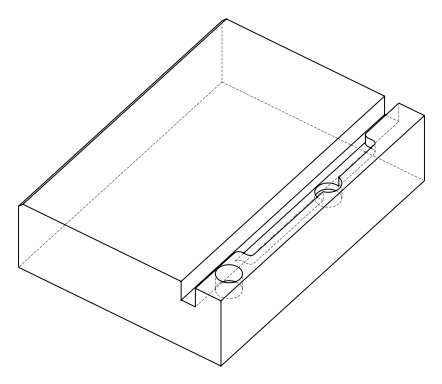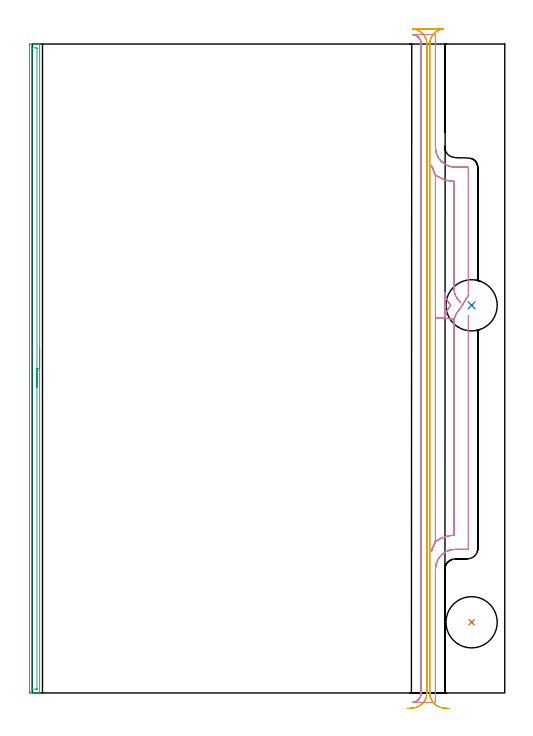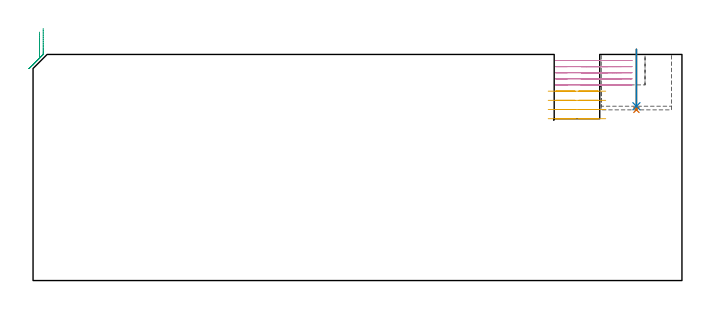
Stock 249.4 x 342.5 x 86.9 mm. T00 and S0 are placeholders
(PLAN: 5 operations, 3 tool changes, 24.3 min)
(1 INDEXABLE_INSERT_DRILL_BLIND_HOLE_FROM_SOLID | STEP1POCKET | UGT0302_006 | 0.09 min | 12186 mm3)
(2 INDEXABLE_INSERT_DRILL_BLIND_HOLE_FROM_SOLID_1 | STEP1POCKET_1 | UGT0302_006 | 0.09 min | 11386 mm3)
(3 AREA_MILL | FG_CHAMFER_SURFACE | UGT0205_001 | 5.67 min | 4999 mm3)
(4 MILL_OPEN_POCKET | POCKET_OPEN | NXT0201_013 | Follow Part, ap 2.5, ae 75% | 12.3 min | 108872 mm3)
(5 MILL_RECTANGULAR_SLOT | SLOT_RECTANGULAR | UGT0201_008 | Follow Part, ap 4, ae 75% | 6.1 min | 77916 mm3)
(TOOL UGT0302_006 | Indexable Insert Drill 27mm | D27 PA180 FL50 Z2)
(TOOL UGT0205_001 | Chamfer Mill 20 x 3 x 45 deg. | D20 FL50 Z2)
(TOOL NXT0201_013 | ENDMILL 10mm | D10 FL30 Z4)
(TOOL UGT0201_008 | End Mill 16 mm | D16 FL32 Z4)
(OP 1 INDEXABLE_INSERT_DRILL_BLIND_HOLE_FROM_SOLID)
G17 G21 G94 G90
T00 M6
G54
G17 G0 G90 X231.9 Y37.3 S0 M3
G43 Z96.9 H0
G94 G81 G98 Z65.6 F250. R88.9
G80
M5
M2
(OP 2 INDEXABLE_INSERT_DRILL_BLIND_HOLE_FROM_SOLID_1)
G17 G21 G94 G90
T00 M6
G54
G17 G0 G90 X231.9 Y204.6 S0 M3
G43 Z96.9 H0
G94 G81 G98 Z67. F250. R88.9
G80
M5
M2
(OP 3 AREA_MILL)
G17 G21 G94 G90
T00 M6
G54
G17 G0 G90 X3.9 Y181.25 S1061 M3
G43 Z96.9 H0
G94 G1 Y181.212 Z96.028 F250.
Y181.098 Z95.163
Y180.909 Z94.312
Y180.647 Z93.48
Y180.313 Z92.674
Y179.91 Z91.9
Y179.442 Z91.164
Y178.91 Z90.472
Y178.321 Z89.829
Y177.678 Z89.239
Y176.986 Z88.708
Y176.25 Z88.24
Y175.476 Z87.837
Y174.67 Z87.503
Y173.838 Z87.241
Y172.986 Z87.052
Y172.122 Z86.938
Y171.25 Z86.9
Y0.167
X3.905 Y0.01 Z86.895
X3.883 Y0.008 Z86.874
X3.524 Y0. Z86.523
X3.205 Z86.205
X2.526 Z85.521
X1.303 Z84.3
X0.758 Z83.752
X0.146 Z83.141
X-1.01 Y0.001 Z81.985
X-1.248 Y0.004 Z81.748
X-1.491 Y0.009 Z81.505
X-1.494 Y0.129 Z81.503
X-1.499 Y0.618 Z81.501
X-1.5 Y1.113 Z81.5
Y341.483
X-1.499 Y341.882 Z81.501
X-1.495 Y342.371 Z81.503
X-1.491 Y342.491 Z81.505
X-1.01 Y342.5 Z81.985
X0.758 Z83.752
X1.303 Z84.3
X1.642 Z84.638
X2.187 Z85.183
X2.526 Z85.521
X3.205 Z86.205
X3.524 Z86.524
X3.882 Y342.493 Z86.874
X3.897 Y342.491 Z86.888
X3.9 Y342.328 Z86.9
Y171.25
X2.486 Z85.486
Y2.192
X2.485 Y2.085 Z85.485
X2.482 Y2.033 Z85.482
X2.48 Y2.015 Z85.48
X2.443 Y2.01 Z85.443
X2.042 Y2.001 Z85.042
X0.274 Z83.274
X0.035 Y2.005 Z83.035
X-0.078 Y2.01 Z82.922
X-0.085 Y2.363 Z82.915
X-0.086 Y2.405 Z82.914
Y340.308
X-0.085 Y340.415 Z82.915
X-0.082 Y340.467 Z82.918
X-0.08 Y340.485 Z82.92
X-0.043 Y340.49 Z82.957
X0.358 Y340.499 Z83.358
X2.126 Z85.126
X2.365 Y340.495 Z85.365
X2.478 Y340.49 Z85.478
X2.485 Y340.137 Z85.485
Y340.095
X2.486 Y171.25 Z85.486
Y170.378 Z85.524
Y169.513 Z85.638
Y168.662 Z85.826
Y167.83 Z86.089
Y167.024 Z86.423
Y166.25 Z86.825
Y165.514 Z87.294
Y164.822 Z87.825
Y164.179 Z88.415
Y163.59 Z89.058
Y163.058 Z89.75
Y162.59 Z90.486
Y162.187 Z91.26
Y161.853 Z92.065
Y161.591 Z92.898
Y161.402 Z93.749
Y161.288 Z94.614
Y161.25 Z95.486
G0 Z96.9
M5
M2
(OP 4 MILL_OPEN_POCKET)
G17 G21 G94 G90
T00 M6
G54
G17 G0 G90 X226.104 Y205.964 S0 M3
G43 Z96.9 H0
Z84.56
G94 G1 X224.268 Y208.336 F250.
G2 X222.7 Y212.926 R7.5 F500.
G1 Y270.01
G2 X212.8 Y273.38 R18.
G1 X210.633 Y278.478
X212.8 Y273.38
Y79.92
X210.633 Y74.822
X212.8 Y79.92
G2 X222.7 Y83.29 R18.
G1 Y196.276
G2 X222.76 Y197.222 R7.5
G1 X217.8 Y197.854
Y211.348
G3 X220.876 Y204.601 R12.5
X217.8 Y197.854 R12.5
G1 X222.76 Y197.222
G2 X224.268 Y200.864 R7.5
G1 X226.103 Y203.237 F250.
X230.2 Y209.926 F500.
Y212.926 F250.
Y277. F500.
G3 X229.7 Y277.5 R0.5
G1 X223.3
G2 X212.8 Y288. R10.5
G1 Y347.5
X200.847
Y347.47
G2 X205.3 Y342.5 R5.
G1 Y0.
G2 X200.847 Y-4.97 R5.
G1 Y-5.
X212.8
Y65.3
G2 X223.3 Y75.8 R10.5
G1 X229.7
G3 X230.2 Y76.3 R0.5
G1 Y196.276
Y199.276 F250.
G0 X226.104 Y205.964 Z82.22
G1 X224.268 Y208.336
G2 X222.7 Y212.926 R7.5 F500.
G1 Y270.01
G2 X212.8 Y273.38 R18.
G1 X210.633 Y278.478
X212.8 Y273.38
Y197.854
X217.8
Y211.348
G3 X220.876 Y204.601 R12.5
X217.8 Y197.854 R12.5
G1 X212.8
Y79.92
X210.633 Y74.822
X212.8 Y79.92
G2 X222.7 Y83.29 R18.
G1 Y196.276
G2 X224.268 Y200.864 R7.5
G1 X226.103 Y203.237 F250.
X230.2 Y209.926 F500.
Y212.926 F250.
Y277. F500.
G3 X229.7 Y277.5 R0.5
G1 X223.3
G2 X212.8 Y288. R10.5
G1 Y347.5
X200.847
Y347.47
G2 X205.3 Y342.5 R5.
G1 Y0.
G2 X200.847 Y-4.97 R5.
G1 Y-5.
X212.8
Y65.3
G2 X223.3 Y75.8 R10.5
G1 X229.7
G3 X230.2 Y76.3 R0.5
G1 Y196.276
Y199.276 F250.
G0 X226.104 Y205.964 Z79.88
G1 X224.268 Y208.337
G2 X222.7 Y212.926 R7.5 F500.
G1 Y270.01
G2 X212.8 Y273.38 R18.
G1 X210.633 Y278.478
X212.8 Y273.38
Y197.852
X217.8
Y211.348
G3 X220.877 Y204.6 R12.5
X217.8 Y197.852 R12.5
G1 X212.8
Y79.92
X210.633 Y74.822
X212.8 Y79.92
G2 X222.7 Y83.29 R18.
G1 Y196.274
G2 X224.268 Y200.863 R7.5
G1 X226.103 Y203.236 F250.
X230.2 Y209.926 F500.
Y212.926 F250.
Y277. F500.
G3 X229.7 Y277.5 R0.5
G1 X223.3
G2 X212.8 Y288. R10.5
G1 Y347.5
X200.847
Y347.47
G2 X205.3 Y342.5 R5.
G1 Y0.
G2 X200.847 Y-4.97 R5.
G1 Y-5.
X212.8
Y65.3
G2 X223.3 Y75.8 R10.5
G1 X229.7
G3 X230.2 Y76.3 R0.5
G1 Y196.274
Y199.274 F250.
G0 X226.104 Y205.964 Z77.54
G1 X224.268 Y208.337
G2 X222.7 Y212.926 R7.5 F500.
G1 Y270.01
G2 X212.8 Y273.38 R18.
G1 X210.633 Y278.478
X212.8 Y273.38
Y197.852
X217.8
Y211.348
G3 X220.877 Y204.6 R12.5
X217.8 Y197.852 R12.5
G1 X212.8
Y79.92
X210.633 Y74.822
X212.8 Y79.92
G2 X222.7 Y83.29 R18.
G1 Y196.274
G2 X224.268 Y200.863 R7.5
G1 X226.103 Y203.236 F250.
X230.2 Y209.926 F500.
Y212.926 F250.
Y277. F500.
G3 X229.7 Y277.5 R0.5
G1 X223.3
G2 X212.8 Y288. R10.5
G1 Y347.5
X200.847
Y347.47
G2 X205.3 Y342.5 R5.
G1 Y0.
G2 X200.847 Y-4.97 R5.
G1 Y-5.
X212.8
Y65.3
G2 X223.3 Y75.8 R10.5
G1 X229.7
G3 X230.2 Y76.3 R0.5
G1 Y196.274
Y199.274 F250.
G0 X226.108 Y205.961 Z75.2
G1 X224.271 Y208.333
G2 X222.7 Y212.926 R7.5 F500.
G1 Y270.01
G2 X212.8 Y273.38 R18.
G1 X210.633 Y278.478
X212.8 Y273.38
Y79.92
X210.633 Y74.822
X212.8 Y79.92
G2 X222.7 Y83.29 R18.
G1 Y196.28
G2 X222.76 Y197.227 R7.5
G1 X217.8 Y197.858
Y211.348
G3 X220.874 Y204.603 R12.5
X217.8 Y197.858 R12.5
G1 X222.76 Y197.227
G2 X224.266 Y200.867 R7.5
G1 X226.101 Y203.24 F250.
X230.2 Y209.926 F500.
Y212.926 F250.
Y277. F500.
G3 X229.7 Y277.5 R0.5
G1 X223.3
G2 X212.8 Y288. R10.5
G1 Y347.5
X200.847
Y347.47
G2 X205.3 Y342.5 R5.
G1 Y0.
G2 X200.847 Y-4.97 R5.
G1 Y-5.
X212.8
Y65.3
G2 X223.3 Y75.8 R10.5
G1 X229.7
G3 X230.2 Y76.3 R0.5
G1 Y196.28
Y199.28 F250.
G0 Z96.9
M5
M2
(OP 5 MILL_RECTANGULAR_SLOT)
G17 G21 G94 G90
T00 M6
G54
G17 G0 G90 X220.097 Y-8.23 S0 M3
G43 Z96.9 H0
Z72.786
G94 G1 X217.108 Y-7.97 F250.
G2 X209.8 Y0. R8. F500.
G1 Y342.5
G2 X217.108 Y350.47 R8.
G1 Y350.5
X200.992
Y350.47
G2 X208.3 Y342.5 R8.
G1 Y0.
G2 X200.992 Y-7.97 R8.
G1 X198.003 Y-8.23 F250.
G0 X220.097 Z69.257
G1 X217.108 Y-7.97
G2 X209.8 Y0. R8. F500.
G1 Y342.5
G2 X217.108 Y350.47 R8.
G1 Y350.5
X200.992
Y350.47
G2 X208.3 Y342.5 R8.
G1 Y0.
G2 X200.992 Y-7.97 R8.
G1 X198.003 Y-8.23 F250.
G0 X220.097 Z65.729
G1 X217.108 Y-7.97
G2 X209.8 Y0. R8. F500.
G1 Y342.5
G2 X217.108 Y350.47 R8.
G1 Y350.5
X200.992
Y350.47
G2 X208.3 Y342.5 R8.
G1 Y0.
G2 X200.992 Y-7.97 R8.
G1 X198.003 Y-8.23 F250.
G0 X220.097 Z62.2
G1 X217.108 Y-7.97
G2 X209.8 Y0. R8. F500.
G1 Y342.5
G2 X217.108 Y350.47 R8.
G1 Y350.5
X200.992
Y350.47
G2 X208.3 Y342.5 R8.
G1 Y0.
G2 X200.992 Y-7.97 R8.
G1 X198.003 Y-8.23 F250.
G0 Z96.9
M5
M2
